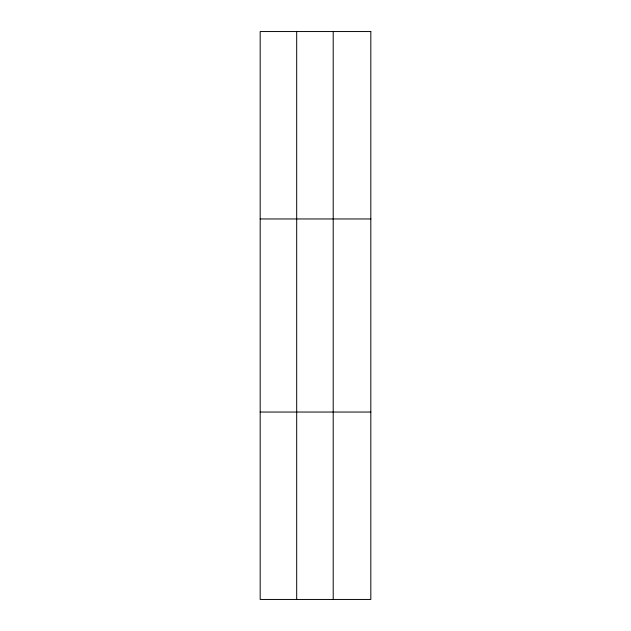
<?xml version="1.0" encoding="UTF-8"?>
<svg xmlns="http://www.w3.org/2000/svg" width="631" height="631" viewBox="0 0 631 631"><rect width="100%" height="100%" fill="white"/><g stroke="black" fill="none" stroke-linecap="round" stroke-linejoin="round"><path stroke-width="0.95" d="M296.688 599.45L296.688 31.55M333.207 599.45L333.207 31.55M260.177 218.957L370.823 218.957M260.177 412.043L370.823 412.043M370.823 31.55L370.823 599.45L260.177 599.45L260.177 31.55L370.823 31.55"/></g></svg>
